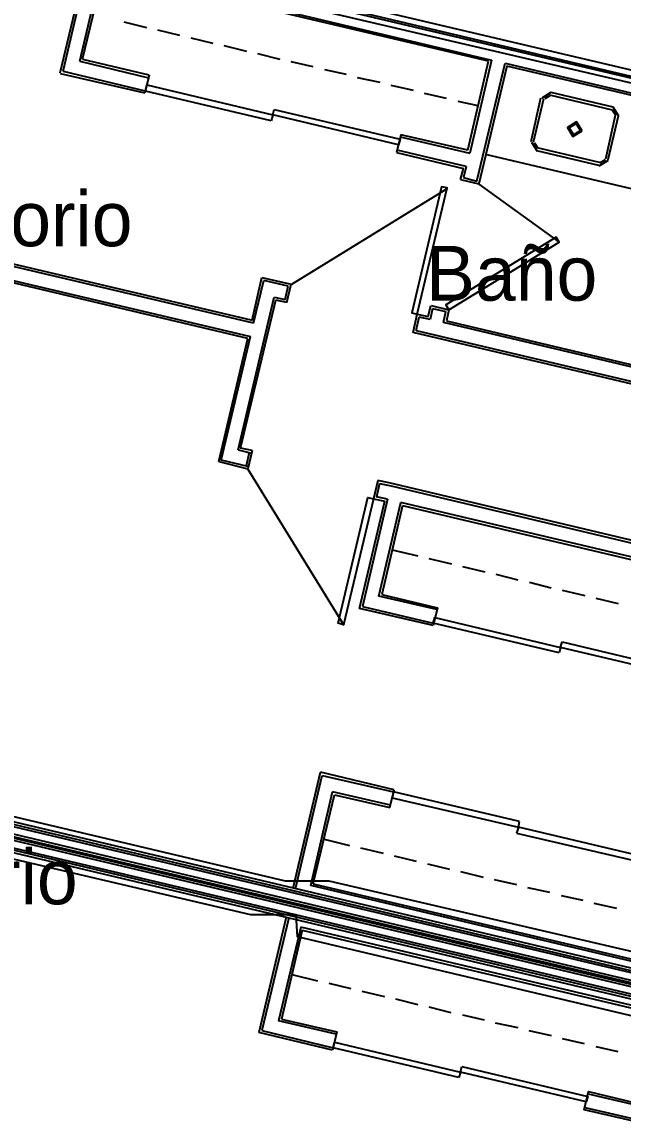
# Model space of a CAD drawing. Header units: feet. Extents: x -84 to 198, y -22 to 181.
# Drawn here: x 40.88 to 54.04, y 87.89 to 111.88 of the extents above; entities that cross this region are included whole.
import ezdxf
from ezdxf.enums import TextEntityAlignment as Align

# ---------------------------------------------------------------- set-up
doc = ezdxf.new("R2010")
doc.units = ezdxf.units.FT
for name, color, linetype in [('A-AREA-COMUN', 252, 'CONTINUOUS'), ('A-AREA-UNIDAD', 30, 'CONTINUOUS'), ('A-LINEA', 7, 'CONTINUOUS'), ('A-NOMBRE-ESPACIO', 2, 'CONTINUOUS')]:
    doc.layers.add(name, color=color, linetype=linetype)

msp = doc.modelspace()

# ---------------------------------------------------------------- linework, layer by layer
at = {"layer": 'A-AREA-COMUN'}
msp.add_lwpolyline([(42.912, 113.4933), (58.24, 109.8844), (58.368, 108.6044), (58.112, 107.8578), (62.32, 106.8444), (62.32, 105.8844), (62.16, 105.8489), (62, 105.0133), (63.808, 105.0133), (66.592, 104.3378), (66.64, 103.1644), (66.32, 102.0089), (67.008, 101.8844), (67.6, 104.9244), (68.72, 104.9778)], dxfattribs=at)
at = {"layer": 'A-AREA-UNIDAD'}
for points in [[(68.608, 100.7644), (67.328, 101.0489), (67.168, 101.2089), (67.28, 101.6889), (66.272, 101.7778), (66.272, 102.7378), (66.592, 104.0889), (65.472, 104.0533), (64.96, 104.4978), (63.2, 104.5689), (62.848, 104.9778), (61.952, 104.9778), (62.048, 106.6133), (58, 107.5733), (58.16, 109.6178), (42.8, 113.2089)], [(28.88, 112.5689), (29.84, 108.3733), (30.112, 105.2089), (30.048, 100.6044), (29.52, 97.0489), (29.84, 96.9778), (29.952, 97.5289), (31.52, 97.4044), (33.68, 96.8889), (33.792, 96.1244), (46.64, 93.0844), (47.6, 93.0844), (59.568, 90.2933), (59.68, 90.0089), (64.128, 88.9778), (64.192, 90.2044), (65.088, 94.1333), (65.36, 94.1689), (65.36, 95.0933), (65.888, 97.6533), (66.88, 97.6889), (67.92, 97.4578)], [(63.84, 87.7333), (63.92, 88.0889), (59.52, 89.1378), (57.728, 89.2978), (46.912, 91.8578), (46.88, 92.3378), (45.888, 92.3378), (33.312, 95.2889), (33.28, 95.7333), (32.992, 95.0044), (30.432, 95.6089), (30.24, 95.8044), (30.592, 97.1378), (30.368, 97.3689), (30.08, 97.0133), (30.048, 96.3733), (29.248, 96.3733), (28.192, 92.7644), (26.72, 89.4933), (24.64, 86.1333)]]:
    msp.add_lwpolyline(points, dxfattribs=at)
at = {"layer": 'A-LINEA'}
for p, q in [((41.72, 110.7644), (43.2, 117.0578)), ((43.2667, 117.0978), (41.7733, 110.7911)), ((58.3867, 109.6578), (42.6933, 113.3644)), ((42.76, 113.4044), (58.4533, 109.6844)), ((42.1467, 111.0178), (42.6267, 113.0711)), ((42.6667, 113.0044), (42.2, 111.0578)), ((42.6267, 113.0711), (51.16, 111.0444)), ((51.0933, 111.0178), (42.6667, 113.0044)), ((43.6133, 111.7511), (43.12, 111.8711)), ((44.3333, 111.5778), (43.8533, 111.6978)), ((45.0667, 111.4044), (44.5867, 111.5244)), ((45.8, 111.2311), (45.3067, 111.3511)), ((46.5333, 111.0578), (46.04, 111.1778)), ((42.1467, 111.0178), (43.6533, 110.6578)), ((43.6667, 110.7111), (42.2133, 111.0578)), ((47.2533, 110.8978), (46.7733, 111.0044)), ((47.9867, 110.7244), (47.5067, 110.8311)), ((50.64, 109.0711), (51.0933, 111.0178)), ((51.16, 111.0444), (50.68, 109.0044)), ((50.84, 108.3911), (51.4533, 110.9778)), ((51.4933, 110.9111), (50.88, 108.3378)), ((51.4533, 110.9778), (57.6667, 109.5111)), ((57.6, 109.4711), (51.4933, 110.9111)), ((41.72, 110.7511), (43.5733, 110.3244)), ((43.5867, 110.3644), (41.7867, 110.7911)), ((43.6667, 110.7111), (43.5733, 110.3244)), ((48.72, 110.5511), (48.2267, 110.6578)), ((49.4533, 110.3778), (48.96, 110.4844)), ((50.1733, 110.2044), (49.6933, 110.3111)), ((50.8667, 110.0444), (50.4267, 110.1378)), ((52.0267, 109.2578), (52.24, 110.2178)), ((52.08, 109.2444), (52.3067, 110.2044)), ((52.4584, 110.3333), (52.2578, 110.2095)), ((52.443, 110.2684), (52.3227, 110.1941)), ((52.4267, 110.2844), (53.8, 109.9511)), ((52.4533, 110.3378), (53.8133, 110.0178)), ((53.8773, 109.8281), (53.803, 109.9484)), ((53.9422, 109.8127), (53.8184, 110.0133)), ((53.8667, 109.8311), (53.6533, 108.8711)), ((53.9333, 109.8178), (53.7067, 108.8578)), ((49.1733, 109.4044), (49.08, 109.0178)), ((50.64, 109.0711), (49.1733, 109.4044)), ((49.16, 109.3644), (50.68, 109.0044)), ((52.0311, 109.2495), (52.155, 109.0489)), ((52.096, 109.2341), (52.1703, 109.1138)), ((49.08, 109.0178), (50.5467, 108.6711)), ((50.6, 108.7111), (49.0933, 109.0711)), ((54.4667, 108.1644), (51.0267, 108.9778)), ((53.5067, 108.7378), (52.1467, 109.0578)), ((53.52, 108.8044), (52.16, 109.1244)), ((31.0533, 108.8578), (45.92, 105.3511)), ((45.9467, 105.2844), (31.0533, 108.8044)), ((50.48, 108.4311), (50.5467, 108.6711)), ((50.6, 108.7111), (50.5467, 108.4711)), ((53.515, 108.7289), (53.7155, 108.8527)), ((53.5303, 108.7938), (53.6506, 108.8681)), ((31.04, 108.4978), (45.88, 104.9911)), ((45.8267, 104.9511), (31.04, 108.4444)), ((50.48, 108.4311), (50.88, 108.3378)), ((50.5467, 108.4711), (50.84, 108.3911)), ((50.1923, 108.235), (46.7828, 106.1301)), ((52.6442, 107.0595), (50.8856, 108.3283)), ((45.92, 105.3511), (46.1333, 106.2844)), ((46.1333, 106.2844), (46.7733, 106.1378)), ((45.9467, 105.2844), (46.1733, 106.2178)), ((46.7067, 106.0978), (46.1733, 106.2178)), ((46.64, 105.8044), (46.7067, 106.0978)), ((46.68, 105.7378), (46.7733, 106.1378)), ((45.6133, 102.5111), (46.4, 105.8578)), ((45.6667, 102.5511), (46.44, 105.7911)), ((46.4, 105.8578), (46.64, 105.8044)), ((46.68, 105.7378), (46.44, 105.7911)), ((49.7733, 105.4311), (49.8267, 105.6711)), ((49.8667, 105.6044), (49.8133, 105.3644)), ((49.84, 105.6711), (50.2267, 105.5778)), ((49.8667, 105.6044), (50.16, 105.5378)), ((50.2267, 105.5778), (50.1733, 105.3378)), ((49.44, 105.0844), (49.5333, 105.4844)), ((49.5067, 105.1244), (49.5733, 105.4178)), ((49.5333, 105.4844), (49.7733, 105.4311)), ((49.8133, 105.3644), (49.5733, 105.4178)), ((50.1067, 105.2978), (50.16, 105.5378)), ((50.1733, 105.3378), (60.9333, 102.7911)), ((68.9067, 100.4844), (49.44, 105.0844)), ((49.5067, 105.1244), (68.8667, 100.5511)), ((60.9733, 102.7244), (50.1067, 105.2978)), ((45.1867, 102.2578), (45.8267, 104.9511)), ((45.24, 102.2844), (45.88, 104.9911)), ((45.6133, 102.5111), (45.9067, 102.4444)), ((45.92, 102.4978), (45.6667, 102.5511)), ((45.8533, 102.4578), (45.7867, 102.1644)), ((45.92, 102.4978), (45.8267, 102.0978)), ((45.1867, 102.2578), (45.8267, 102.0978)), ((45.8267, 102.1511), (45.24, 102.2844)), ((45.8228, 102.0901), (47.9277, 98.6805)), ((48.7067, 101.7778), (48.64, 101.4844)), ((48.92, 101.7911), (48.6667, 101.8444)), ((48.7067, 101.7778), (48.96, 101.7244)), ((63.1467, 98.4178), (48.92, 101.7911)), ((48.96, 101.7244), (63.08, 98.3778)), ((48.88, 101.4311), (48.64, 101.4844)), ((48.2667, 99.0444), (48.8267, 101.3911)), ((48.88, 101.4311), (48.3333, 99.0844)), ((48.6933, 99.3111), (49.1733, 101.3644)), ((49.2133, 101.2978), (48.76, 99.3511)), ((57.2133, 99.4578), (49.1733, 101.3644)), ((49.2133, 101.2978), (57.16, 99.4178)), ((48.9867, 100.3244), (49.5467, 100.1911)), ((49.7867, 100.1378), (50.28, 100.0178)), ((50.52, 99.9644), (51.0133, 99.8444)), ((51.2533, 99.7911), (51.7333, 99.6711)), ((51.9867, 99.6178), (52.4667, 99.4978)), ((49.96, 99.0178), (48.6933, 99.3111)), ((48.76, 99.3511), (49.9733, 99.0578)), ((52.7067, 99.4444), (53.2, 99.3244)), ((48.3333, 99.0844), (49.88, 98.7244)), ((53.44, 99.2711), (53.9333, 99.1511)), ((49.88, 98.6711), (48.2667, 99.0444)), ((49.9733, 99.0578), (49.88, 98.6711)), ((33.2933, 96.0711), (64.2133, 88.7511)), ((33.2933, 96.0711), (64.2133, 88.7511)), ((33.2933, 96.0178), (64.2133, 88.7111)), ((33.3067, 96.1244), (64.2267, 88.8044)), ((33.3067, 96.1244), (64.2267, 88.8044)), ((33.2267, 95.7911), (64.1467, 88.4711)), ((33.2267, 95.7911), (64.1467, 88.4711)), ((33.2267, 95.7378), (64.1333, 88.4178)), ((33.2267, 95.7378), (64.1333, 88.4178)), ((33.24, 95.8178), (64.16, 88.4978)), ((33.24, 95.8178), (64.16, 88.4978)), ((33.2533, 95.8711), (64.1733, 88.5511)), ((33.2533, 95.8711), (64.1733, 88.5511)), ((33.16, 95.4844), (64.08, 88.1644)), ((33.16, 95.4844), (64.08, 88.1644)), ((33.1733, 95.5378), (64.0933, 88.2178)), ((33.1733, 95.5378), (64.0933, 88.2178)), ((33.1867, 95.5778), (64.1067, 88.2711)), ((46.8133, 92.9244), (47.4133, 95.4578)), ((46.8667, 92.9111), (47.4533, 95.3911)), ((49.0267, 95.0711), (47.4133, 95.4578)), ((47.4533, 95.3911), (49.0133, 95.0311)), ((47.2, 92.9778), (47.68, 95.0311)), ((48.9467, 94.7378), (47.68, 95.0311)), ((48.9333, 94.6844), (49.0267, 95.0711)), ((47.2533, 93.0178), (47.72, 94.9644)), ((47.72, 94.9644), (48.9333, 94.6844)), ((41, 93.9644), (42.2267, 93.6711)), ((47.4933, 93.9911), (48.0533, 93.8578)), ((48.2933, 93.8044), (48.7867, 93.6844)), ((42.4667, 93.6178), (42.7067, 93.5644)), ((49.0267, 93.6311), (49.5067, 93.5111)), ((42.9467, 93.4978), (44.16, 93.2178)), ((49.76, 93.4578), (50.24, 93.3378)), ((44.4133, 93.1644), (44.6533, 93.0978)), ((50.48, 93.2844), (50.9733, 93.1644)), ((51.2133, 93.1111), (51.7067, 93.0044)), ((44.8933, 93.0444), (46.1067, 92.7511)), ((59.52, 90.0711), (47.2, 92.9778)), ((47.2533, 93.0178), (59.48, 90.1244)), ((51.9467, 92.9378), (52.4267, 92.8311)), ((46.36, 92.6978), (46.6, 92.6444)), ((52.68, 92.7644), (53.16, 92.6578)), ((53.4, 92.5911), (53.8933, 92.4844)), ((46.84, 92.5778), (48.0533, 92.2978)), ((46.6667, 92.2844), (46.0667, 89.7644)), ((46.72, 92.2711), (46.1333, 89.8044)), ((48.3067, 92.2444), (48.5467, 92.1778)), ((48.7867, 92.1244), (50, 91.8311)), ((46.9867, 92.0711), (46.4933, 90.0178)), ((47.0133, 92.0044), (46.56, 90.0578)), ((59.3067, 89.1511), (46.9867, 92.0711)), ((47.0133, 92.0044), (59.24, 89.1111)), ((50.2533, 91.7778), (50.4933, 91.7244)), ((50.7333, 91.6578), (51.9467, 91.3778)), ((52.2, 91.3111), (52.44, 91.2578)), ((52.68, 91.2044), (53.8933, 90.9111)), ((46.7867, 91.0311), (47.3467, 90.8978)), ((47.6, 90.8444), (48.08, 90.7244)), ((48.32, 90.6711), (48.8133, 90.5511)), ((49.0533, 90.4978), (49.5467, 90.3778)), ((49.7867, 90.3244), (50.2667, 90.2044)), ((47.76, 89.7244), (46.4933, 90.0178)), ((46.56, 90.0578), (47.7733, 89.7778)), ((50.52, 90.1511), (51, 90.0444)), ((51.24, 89.9778), (51.7333, 89.8711)), ((47.68, 89.3778), (46.0667, 89.7644)), ((46.1333, 89.8044), (47.6933, 89.4311)), ((47.7733, 89.7778), (47.68, 89.3778)), ((51.9733, 89.8044), (52.4667, 89.6978)), ((52.7067, 89.6311), (53.1867, 89.5244)), ((53.44, 89.4578), (53.92, 89.3511)), ((54.5333, 88.1244), (53.28, 88.4178)), ((54.4, 87.7911), (53.1867, 88.0711)), ((53.2, 88.1244), (54.4667, 87.8311))]:
    msp.add_line(p, q, dxfattribs=at)
for points in [[(46.3333, 109.7111), (43.5867, 110.3644), (43.6133, 110.4978), (46.3733, 109.8444), (46.3333, 109.7111)], [(46.4, 109.9644), (49.16, 109.3111), (49.12, 109.1911), (46.3733, 109.8444), (46.4, 109.9644)], [(53.1422, 109.4927), (53.0184, 109.6933), (52.8178, 109.5695), (52.9416, 109.3689), (53.1422, 109.4927)], [(53.1033, 109.5019), (53.0092, 109.6544), (52.8567, 109.5603), (52.9508, 109.4078), (53.1033, 109.5019)], [(49.5333, 105.4844), (50.1867, 108.2444), (50.0667, 108.2711), (49.4133, 105.5111), (49.5333, 105.4844)], [(50.2267, 105.5778), (52.64, 107.0578), (52.5733, 107.1644), (50.16, 105.6844), (50.2267, 105.5778)], [(48.6667, 101.8444), (48.5733, 101.4444), (48.8267, 101.3911)], [(48.5733, 101.4444), (47.92, 98.6844), (47.8, 98.7244), (48.4533, 101.4711), (48.5733, 101.4444)], [(52.64, 98.0711), (49.88, 98.7244), (49.92, 98.8444), (52.6667, 98.1911), (52.64, 98.0711)], [(52.7067, 98.3111), (55.4533, 97.6578), (55.4267, 97.5378), (52.6667, 98.1911), (52.7067, 98.3111)], [(51.7733, 94.3778), (49.0133, 95.0311), (48.9867, 94.8978), (51.7467, 94.2578), (51.7733, 94.3778)], [(51.7067, 94.1244), (54.4667, 93.4844), (54.4933, 93.6044), (51.7467, 94.2578), (51.7067, 94.1244)], [(50.44, 88.7778), (47.6933, 89.4311), (47.72, 89.5511), (50.48, 88.8978), (50.44, 88.7778)], [(50.5067, 89.0178), (53.2667, 88.3644), (53.2267, 88.2444), (50.48, 88.8978), (50.5067, 89.0178)], [(53.1867, 88.0711), (53.28, 88.4711), (54.4933, 88.1778)]]:
    msp.add_lwpolyline(points, dxfattribs=at)

# ---------------------------------------------------------------- texts
at = {"layer": 'A-NOMBRE-ESPACIO'}
for s, p in [('Dormitorio', (39.6, 106.9689)), ('Baño', (51.6, 105.7778)), ('Dormitorio', (38.4, 92.5689))]:
    msp.add_text(s, height=1.2, dxfattribs=at).set_placement(p, align=Align.CENTER)

doc.saveas('drawing.dxf')
